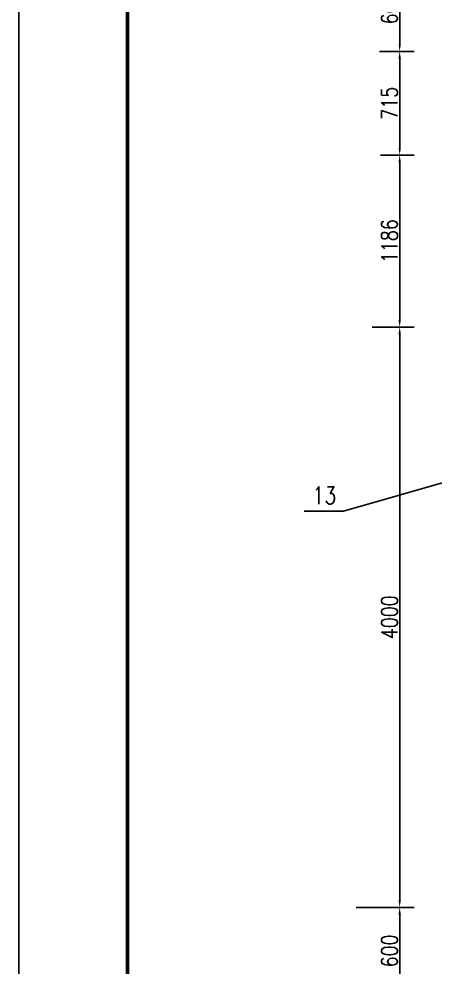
# Model space of a CAD drawing. Header units: millimetres. Extents: x -1286879 to -1269059, y -656245 to -631015.
# Drawn here: x -1286879 to -1284008, y -644098 to -637563 of the extents above; entities that cross this region are included whole.
import ezdxf

# ---------------------------------------------------------------- set-up
doc = ezdxf.new("R2010")
doc.units = ezdxf.units.MM
doc.layers.get('0').update_dxf_attribs({"linetype": 'CONTINUOUS'})
doc.layers.get('Defpoints').update_dxf_attribs({"linetype": 'CONTINUOUS'})
doc.styles.add('HZ', font='txt.shx', dxfattribs={"width": 0.8, "bigfont": 'hztxt.shx'})
doc.dimstyles.new('gqb100', dxfattribs={"dimscale": 5, "dimtxt": 20, "dimasz": 15, "dimexe": 40, "dimexo": 8, "dimgap": 5, "dimtad": 1, "dimtoh": 1, "dimdec": 0, "dimdsep": 46, "dimtxsty": 'HZ', "dimcen": 5, "dimadec": 0, "dimazin": 0, "dimtfac": 1, "dimtdec": 0, "dimtmove": 0, "dimatfit": 3, "dimfxl": 1, "dimtolj": 1, "dimtzin": 0, "dimarcsym": 0})

# ---------------------------------------------------------------- blocks, each defined once
blk = doc.blocks.new('*D344')
at = {"color": 0, "lineweight": -2, "ltscale": 0.5}
for p, q in [((-1284551.8, -643686.6), (-1284152.5, -643686.6)), ((-1284252.5, -644236.6), (-1284252.5, -643736.6)), ((-1284384.8, -644286.6), (-1284152.5, -644286.6))]:
    blk.add_line(p, q, dxfattribs=at)
at = {"color": 0, "ltscale": 0.5}
for points in [[(-1284260.9, -643736.6), (-1284244.2, -643736.6), (-1284252.5, -643686.6)], [(-1284260.9, -644236.6), (-1284244.2, -644236.6), (-1284252.5, -644286.6)]]:
    blk.add_solid(points, dxfattribs=at)
at = {"layer": 'Defpoints', "color": 0, "ltscale": 0.5}
for p in [(-1284581.8, -643686.6), (-1284252.5, -643686.6), (-1284414.8, -644286.6)]:
    blk.add_point(p, dxfattribs=at)
at = {"color": 0, "ltscale": 0.5, "insert": (-1284322.5, -643986.6), "char_height": 110, "attachment_point": 5, "rotation": 90, "style": 'HZ'}
blk.add_mtext('\\A1;600', dxfattribs=at)
blk = doc.blocks.new('*D345')
at = {"color": 0, "lineweight": -2, "ltscale": 0.5}
for p, q in [((-1284441.8, -639686.6), (-1284152.5, -639686.6)), ((-1284252.5, -643636.6), (-1284252.5, -639736.6)), ((-1284381.8, -643686.6), (-1284152.5, -643686.6))]:
    blk.add_line(p, q, dxfattribs=at)
at = {"color": 0, "ltscale": 0.5}
for points in [[(-1284260.9, -639736.6), (-1284244.2, -639736.6), (-1284252.5, -639686.6)], [(-1284260.9, -643636.6), (-1284244.2, -643636.6), (-1284252.5, -643686.6)]]:
    blk.add_solid(points, dxfattribs=at)
at = {"layer": 'Defpoints', "color": 0, "ltscale": 0.5}
for p in [(-1284471.8, -639686.6), (-1284252.5, -639686.6), (-1284411.8, -643686.6)]:
    blk.add_point(p, dxfattribs=at)
at = {"color": 0, "ltscale": 0.5, "insert": (-1284322.5, -641686.6), "char_height": 110, "attachment_point": 5, "rotation": 90, "style": 'HZ'}
blk.add_mtext('\\A1;4000', dxfattribs=at)
blk = doc.blocks.new('*D346')
at = {"color": 0, "lineweight": -2, "ltscale": 0.5}
for p, q in [((-1284354, -638501.1), (-1284152.5, -638501.1)), ((-1284252.5, -639636.6), (-1284252.5, -638551.1)), ((-1284351.5, -639686.6), (-1284152.5, -639686.6))]:
    blk.add_line(p, q, dxfattribs=at)
at = {"color": 0, "ltscale": 0.5}
for points in [[(-1284260.9, -638551.1), (-1284244.2, -638551.1), (-1284252.5, -638501.1)], [(-1284260.9, -639636.6), (-1284244.2, -639636.6), (-1284252.5, -639686.6)]]:
    blk.add_solid(points, dxfattribs=at)
at = {"layer": 'Defpoints', "color": 0, "ltscale": 0.5}
for p in [(-1284384, -638501.1), (-1284252.5, -638501.1), (-1284381.5, -639686.6)]:
    blk.add_point(p, dxfattribs=at)
at = {"color": 0, "ltscale": 0.5, "insert": (-1284322.5, -639093.8), "char_height": 110, "attachment_point": 5, "rotation": 90, "style": 'HZ'}
blk.add_mtext('\\A1;1186', dxfattribs=at)
blk = doc.blocks.new('*D347')
at = {"color": 0, "lineweight": -2, "ltscale": 0.5}
for p, q in [((-1284390.9, -637786.6), (-1284152.5, -637786.6)), ((-1284252.5, -638451.1), (-1284252.5, -637836.6)), ((-1284384.8, -638501.1), (-1284152.5, -638501.1))]:
    blk.add_line(p, q, dxfattribs=at)
at = {"color": 0, "ltscale": 0.5}
for points in [[(-1284260.9, -637836.6), (-1284244.2, -637836.6), (-1284252.5, -637786.6)], [(-1284260.9, -638451.1), (-1284244.2, -638451.1), (-1284252.5, -638501.1)]]:
    blk.add_solid(points, dxfattribs=at)
at = {"layer": 'Defpoints', "color": 0, "ltscale": 0.5}
for p in [(-1284420.9, -637786.6), (-1284252.5, -637786.6), (-1284414.8, -638501.1)]:
    blk.add_point(p, dxfattribs=at)
at = {"color": 0, "ltscale": 0.5, "insert": (-1284322.5, -638143.8), "char_height": 110, "attachment_point": 5, "rotation": 90, "style": 'HZ'}
blk.add_mtext('\\A1;715', dxfattribs=at)
blk = doc.blocks.new('*D348')
at = {"color": 0, "lineweight": -2, "ltscale": 0.5}
for p, q in [((-1284397.8, -637186.6), (-1284152.5, -637186.6)), ((-1284252.5, -637736.6), (-1284252.5, -637236.6)), ((-1284384.8, -637786.6), (-1284152.5, -637786.6))]:
    blk.add_line(p, q, dxfattribs=at)
at = {"color": 0, "ltscale": 0.5}
for points in [[(-1284260.9, -637236.6), (-1284244.2, -637236.6), (-1284252.5, -637186.6)], [(-1284260.9, -637736.6), (-1284244.2, -637736.6), (-1284252.5, -637786.6)]]:
    blk.add_solid(points, dxfattribs=at)
at = {"layer": 'Defpoints', "color": 0, "ltscale": 0.5}
for p in [(-1284427.8, -637186.6), (-1284252.5, -637186.6), (-1284414.8, -637786.6)]:
    blk.add_point(p, dxfattribs=at)
at = {"color": 0, "ltscale": 0.5, "insert": (-1284322.5, -637486.6), "char_height": 110, "attachment_point": 5, "rotation": 90, "style": 'HZ'}
blk.add_mtext('\\A1;600', dxfattribs=at)

msp = doc.modelspace()

# ---------------------------------------------------------------- linework, layer by layer
at = {"color": 1}
msp.add_line((-1286879.2, -656244.5), (-1286879.2, -631014.5), dxfattribs=at)
at = {"color": 2, "lineweight": 60}
msp.add_line((-1286129.2, -655944.5), (-1286129.2, -631314.5), dxfattribs=at)
at = {"ltscale": 0.5}
msp.add_line((-1284639.8, -640955.5), (-1283831.7, -640722.8), dxfattribs=at)
at = {"color": 2}
msp.add_line((-1284911.2, -640955.5), (-1284639.8, -640955.5), dxfattribs=at)

# ---------------------------------------------------------------- texts
at = {"ltscale": 0.5, "style": 'HZ', "width": 0.8}
msp.add_text('13', height=120, dxfattribs=at).set_placement((-1284854.4, -640907))

# ---------------------------------------------------------------- dimensions: what is measured, and where the dimension line sits
at = {"ltscale": 0.5}
for base, p1, p2, picture, middle in [((-1284252.5, -637186.6), (-1284414.8, -637786.6), (-1284427.8, -637186.6), '*D348', (-1284322.5, -637486.6)), ((-1284252.5263044, -637786.5518274), (-1284414.7590434, -638501.0518274), (-1284420.9487301, -637786.5518274), '*D347', (-1284322.5263044, -638143.8018274)), ((-1284252.5263044, -638501.0518274), (-1284381.4828795, -639686.5518274), (-1284383.9713587, -638501.0518274), '*D346', (-1284322.5263044, -639093.8018274)), ((-1284252.5, -639686.6), (-1284411.8, -643686.6), (-1284471.8, -639686.6), '*D345', (-1284322.5, -641686.6)), ((-1284252.5, -643686.6), (-1284414.8, -644286.6), (-1284581.8, -643686.6), '*D344', (-1284322.5, -643986.6))]:
    dim = msp.add_linear_dim(base=base, p1=p1, p2=p2, angle=90, dimstyle='gqb100', override={"dimtxt": 22, "dimasz": 10, "dimexe": 20, "dimexo": 6, "dimgap": 3}, dxfattribs=at)
    dim.commit()
    dim.dimension.update_dxf_attribs({"geometry": picture, "text_midpoint": middle})

doc.saveas('drawing.dxf')
